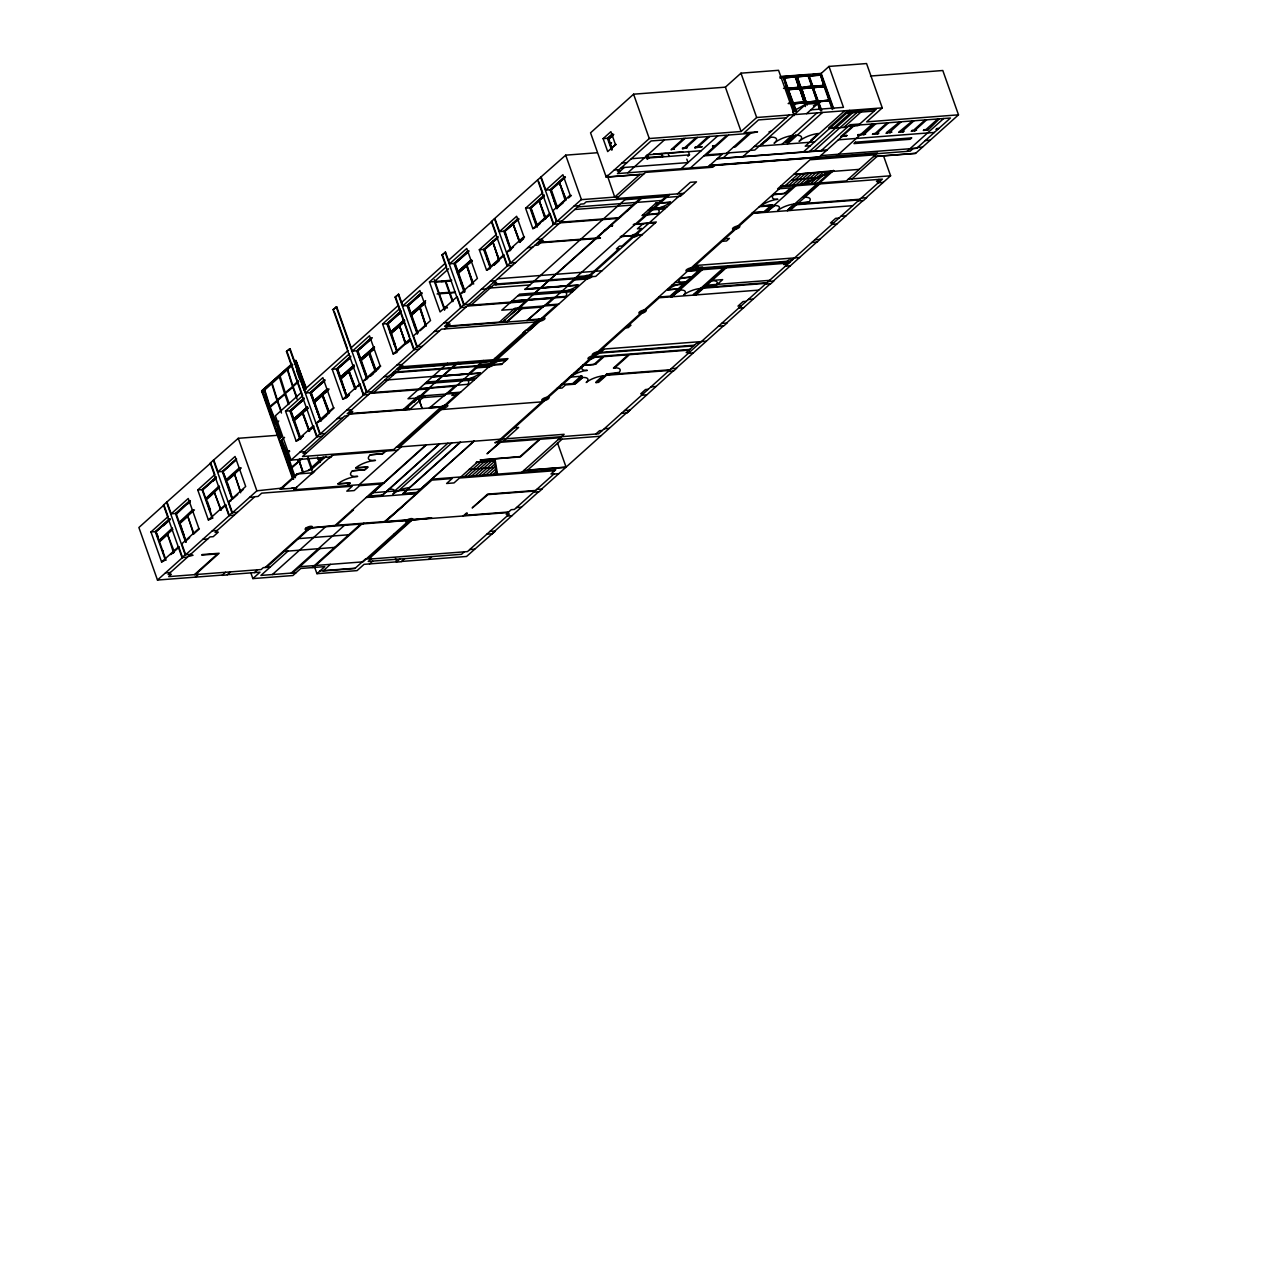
<?xml version="1.0" encoding="UTF-8"?>
<svg xmlns="http://www.w3.org/2000/svg" width="1271" height="1271" viewBox="0 0 1271 1271"><rect width="100%" height="100%" fill="white"/><g stroke="black" fill="none" stroke-linecap="round" stroke-linejoin="round"><path stroke-width="1.5" d="M819.175 102.093C821.177 102.268 819.191 103.316 819.048 102.109M298.653 461.897L298.51 460.483M302.991 473.034L299.527 461.484M300.035 459.991C298.256 462.04 301.561 458.243 299.336 459.101M298.129 461.834L297.779 460.499L298.034 461.945L291.631 467.029L287.532 453.636M791.118 104.317C793.454 106.875 790.88 102.681 792.246 104.826M584.898 277.968L585.915 277.062A3.845 1.287 -19.5 0 1 588.521 275.902L591.063 275.553A3.845 1.287 -19.5 0 1 591.857 276.617L591.46 277.062A3.845 1.287 -19.5 0 1 587.297 278.921L585.709 279.032A3.845 1.287 -19.5 0 1 584.898 277.968L575.922 278.667M412.312 520.109L412.868 519.267A3.845 1.287 -19.5 0 0 407.53 519.664L406.148 520.57A3.845 1.287 -19.5 0 0 407.292 522.079L412.312 520.109L431.695 517.98L412.837 519.426M669.229 370.465L606.489 375.279L598.593 382.364L595.765 382.587L602.915 375.914L596.385 381.777L598.291 381.634L606.823 373.976L619.168 372.387A13.917 4.655 -19.5 0 0 614.735 367.875L613.432 368.05L628.192 354.784L604.043 356.643L595.511 364.284L582.769 365.206M703.88 286.849L715.589 285.943L717.194 283.751A13.917 4.655 -19.5 0 0 711.871 280.669L710.568 280.843M789.784 209.731L796.869 203.36L809.214 201.771A13.917 4.655 -19.5 0 0 806.036 197.259L803.479 197.434L818.397 184.025M621.424 413.377L626.841 412.964L672.995 371.132M511.8 301.195L565.595 296.365A13.091 4.369 -19.5 0 0 565.42 292.394L564.594 292.139A13.091 4.369 -19.5 0 0 561.178 291.949A13.218 4.417 -19.5 0 0 567.327 290.678L568.947 290.153A13.218 4.417 -19.5 0 0 577.256 285.911L578.194 285.133L525.177 289.184M642.443 215.276L658.044 213.369A13.091 4.369 -19.5 0 0 658.489 209.747L657.854 209.397A13.091 4.369 -19.5 0 0 653.628 208.952A13.218 4.417 -19.5 0 0 658.171 208.142L659.776 207.697A13.218 4.417 -19.5 0 0 669.69 202.915L670.643 202.137L655.804 203.265M693.14 276.649L680.223 278.603A13.218 4.417 -19.5 0 0 679.302 281.812L679.731 282.257A13.218 4.417 -19.5 0 0 684.576 283.083A13.091 4.369 -19.5 0 0 678.46 284.307L676.855 284.831A13.091 4.369 -19.5 0 0 668.562 289.057L667.625 289.836L679.54 288.851M794.248 185.884L786.066 193.224L773.531 194.828A13.218 4.417 -19.5 0 0 777.884 199.309A13.091 4.369 -19.5 0 0 761.885 205.282L760.948 206.061L772.847 205.092L765.619 211.574M322.071 436.334L316.654 436.747L286.468 351.495L290.058 348.667L305.755 392.993L310.696 392.612L324.947 379.822M368.701 394.455L363.284 394.868L333.097 309.631L336.704 306.804L352.401 351.13L357.326 350.748L370.147 339.23M286.468 351.495L290.058 348.667M336.704 306.804L333.097 309.631M292.791 478.96L261.635 390.975L291.567 364.126M292.171 364.078L261.635 390.975M262.112 392.342L292.775 364.825M296.318 361.647L294.793 363.522M266.465 400.683L262.7 391.818L268.372 407.848L270.151 406.752M264.876 390.388L269.929 406.45L277.539 400.127M272.264 383.747L277.316 399.825L285.117 393.327M280.224 376.597L285.276 392.675L293.093 386.177M287.802 369.797L292.854 385.876L298.463 380.839M295.19 363.172L300.242 379.235L302.021 378.154L296.985 363.903M274.79 424.164L268.626 408.531L270.405 407.435M276.347 422.782L270.167 407.133L277.777 400.81M281.256 410.962L277.555 400.508L285.371 394.01M289.232 403.813L285.53 393.359L293.331 386.861M296.81 397.013L293.108 386.559L298.701 381.522M304.198 390.388L300.48 379.918L302.276 378.822M187.488 557.159L182.055 557.572L163.466 505.048L210.748 463.009L214.863 474.607L197.752 489.955L208.38 519.966L212.209 518.266L202.073 489.621L216.324 476.832M234.277 515.152L228.859 515.565L210.255 463.041L238.265 438.304L277.952 435.27M419.112 349.207L413.695 349.62L395.106 297.112L398.697 294.284L402.812 305.866L407.737 305.501L421.988 292.695M465.98 307.121L460.563 307.55L441.974 255.026L445.565 252.198L449.68 263.796L454.605 263.415L468.856 250.625M164.134 560.845L161.592 561.973L150.963 531.961L168.058 516.614L163.959 505.016L138.889 527.529L157.477 580.037L222.425 575.064M395.106 297.112L398.697 294.284M441.974 255.026L445.565 252.198M512.467 265.401L507.05 265.814L491.353 221.488L537.617 179.942L553.33 224.268L558.747 223.855M537.617 179.942L565.69 155.157L597.02 152.758M301.449 392.374L275.362 415.792L291.059 460.118L330.937 456.909M304.563 389.577L348.079 350.51M351.193 347.714L398.49 305.262M401.604 302.466L445.358 263.176M448.472 260.38L491.845 221.456L496.437 234.404L479.326 249.751L486.571 270.215L490.399 268.531M794.264 114.628L778.567 70.302L740.977 73.178L725.391 87.159L633.578 94.197L590.554 132.835L606.251 177.162L639.774 174.588M167.073 502.22L171.172 513.818L188.267 498.47L198.896 528.482L181.801 543.829L185.661 554.744L229.352 515.518L225.475 504.619L208.38 519.966M213.862 460.213L217.961 471.811L235.071 456.464L245.684 486.475L228.589 501.823L232.45 512.737L256.869 490.813L283.64 487.921M298.733 440.02L296.175 441.148L285.546 411.137L302.657 395.789L286.96 351.463M305.755 392.993L322.866 377.646L333.495 407.657L316.384 423.005L320.244 433.919L363.776 394.836L359.915 383.921L342.82 399.285L332.192 369.273L349.287 353.91M352.401 351.13L369.496 335.782L380.124 365.778L363.029 381.141L366.89 392.04L363.284 394.868L366.398 392.088L371.815 391.675M401.159 310.887L386.908 323.692L397.06 352.337L393.216 354.021L382.603 324.01L399.698 308.662M402.812 305.866L419.907 290.519L430.535 320.53L413.44 335.878L417.301 346.792L461.055 307.503L457.195 296.588L440.1 311.951L429.471 281.94L446.566 266.592L442.467 254.994M449.68 263.796L466.775 248.449L477.403 278.444L460.309 293.808L464.169 304.722L507.542 265.782L504.317 256.678M274.171 424.212L275.95 423.132M169.52 518.838L155.269 531.628L165.421 560.273M189.729 500.695L175.477 513.484L185.63 542.129M236.533 458.688L222.282 471.477L231.799 498.391M279.858 438.495L274.409 424.895L278.762 420.987M304.119 398.014L289.867 410.803L300.004 439.448M324.327 379.87L310.076 392.66L320.832 421.257L310.696 392.612M350.748 356.15L336.497 368.94L346.649 397.585L342.82 399.285M370.957 338.007L356.706 350.796L366.858 379.441M421.368 292.743L407.117 305.548L417.269 334.194M468.236 250.673L453.985 263.462L464.137 292.108M150.963 531.961L155.888 531.58L160.162 527.751M163.022 525.193L170.139 518.79M171.172 513.818L176.097 513.436L190.348 500.647M208.38 484.458L202.677 489.573L197.752 489.955M212.654 480.629L215.514 478.071M235.723 459.927L222.902 471.43L217.961 471.811M285.546 411.137L290.487 410.755L303.308 399.253M332.192 369.273L337.117 368.892L349.938 357.373M382.603 324.01L387.528 323.644L400.349 312.126M448.647 268.769L434.396 281.558L444.548 310.203M169.504 519.76L155.904 531.961L158.255 536.823M189.713 501.616L176.733 513.77M212.829 518.218L202.693 489.955L216.308 477.753M226.429 479.945L222.902 471.811L236.517 459.609M304.103 398.935L290.487 411.137L303.356 400.095M327.823 388.926L313.603 401.175L310.712 392.993L324.312 380.792M354.244 365.19L340.024 377.455L337.133 369.273L350.732 357.056M374.452 347.047L360.233 359.312L357.342 351.13L372.308 337.689M401.143 311.808L387.544 324.026L400.397 312.984M421.352 293.665L407.753 305.882L421.972 293.617M468.221 251.594L454.621 263.796L468.84 251.547M163.323 525.813L170.123 519.712M187.615 503.999L190.332 501.568M212.829 481.359L215.562 478.913M310.712 392.993L324.915 380.744M337.133 369.273L349.986 358.231M357.342 351.13L371.561 338.864M494.959 218.66L499.535 231.608L516.646 216.261L523.89 236.724L506.779 252.071L510.656 262.986L553.822 224.236L549.946 213.321L532.851 228.669L525.606 208.222L542.701 192.858L538.777 181.753M541.224 177.114L545.815 190.078L562.91 174.715L570.155 195.178L553.06 210.541L556.92 221.44L581.387 199.483L565.69 155.157M615.593 144.449L607.697 151.599L603.121 138.634L610.89 131.66L615.482 144.608M172.411 527.942L159.415 540.096M192.62 509.798L179.624 521.952M219.2 485.935L206.22 498.089M225.809 479.993L239.409 467.792M306.994 407.117L293.394 419.319L307.614 407.07M313.603 401.175L327.203 388.974M340.024 377.455L353.64 365.238M360.233 359.312L373.849 347.094M404.035 319.99L390.435 332.208L403.304 321.166M425.61 300.623L410.644 314.064L424.864 301.799M471.128 259.777L457.512 271.978L470.381 260.952M171.919 529.26L159.272 541.128M193.414 509.973L179.481 522.985M218.723 487.254L206.061 499.122M240.203 467.966L226.27 480.978M307.63 407.451L293.251 420.351L301.529 413.425M327.839 389.307L313.46 402.208L327.092 390.483M354.259 365.571L339.881 378.488L352.162 367.97M374.468 347.428L360.09 360.344L368.368 353.417M404.671 320.324L390.292 333.24L403.924 321.499M424.879 302.18L410.501 315.097L418.779 308.17M471.748 260.11L457.369 273.011L465.647 266.084M498.025 236.517L483.647 249.434L489.875 267.021M518.234 218.374L503.856 231.29L510.624 250.387L506.779 252.071M544.306 194.971L529.912 207.888L536.68 226.985M564.515 176.828L550.136 189.744L556.889 208.841L550.74 189.697L565.118 176.78M612.606 133.646L607.427 138.301L611.542 149.899M302.8 412.281L309.568 431.377L302.18 412.328L306.883 408.627M380.728 366.08L375.549 370.735L369.035 352.321L373.722 348.604M426.198 326.154L419.446 307.074L425.499 302.133M473.686 284.037L466.314 264.988L471.001 261.286M479.326 249.751L484.267 249.386L497.279 237.693M499.535 231.608L504.476 231.243L517.488 219.549M525.606 208.222L530.531 207.84L543.559 196.147M611.939 134.774L608.046 138.253L603.121 138.634M174.349 551.868L167.454 534.185L172.888 529.308M199.372 528.895L193.939 533.772L187.663 516.042L194.463 509.941M221.138 509.862L214.243 492.179L219.676 487.301M237.756 494.435L232.561 499.09L226.286 481.359L234.674 474.337M243.444 489.319L240.727 491.766L234.452 474.035L241.252 467.935M302.037 413.361L293.871 420.685L302.657 413.313L308.932 431.044M307.614 408.356L302.419 413.011L308.218 408.309M329.141 412.9L320.371 420.272L314.08 402.542L322.246 395.217L328.522 411.137M329.11 389.053L322.627 394.868L328.426 390.165M349.287 371.45L341.136 378.774L346.792 396.552L340.517 378.822L348.667 371.497L354.943 387.401M354.244 366.493L349.064 371.148L353.56 367.605M375.787 371.037L367.001 378.408L360.726 360.678L368.892 353.354L375.787 371.037L370.338 375.914M374.452 348.349L369.273 353.004L373.769 349.461M399.078 326.234L390.928 333.574L399.698 326.186L405.37 343.964L397.203 351.304L387.528 323.644M404.655 321.245L399.475 325.884L403.971 322.357M419.287 308.09L411.137 315.43L419.907 308.043L425.578 325.837L420.129 330.714M424.864 303.102L419.684 307.741L425.483 303.054M466.171 266.02L458.005 273.344L466.775 265.973L472.447 283.751L469.73 286.197M471.732 261.016L466.552 265.671L472.351 260.968M492.433 242.427L484.267 249.767L493.053 242.38L498.709 260.158L490.558 267.498L484.267 249.386M498.01 237.439L492.83 242.078L497.549 238.344M512.642 224.284L504.492 231.624L513.262 224.236L519.537 241.983M518.218 219.295L513.039 223.934L519.124 218.977M538.713 200.897L530.547 208.222L539.333 200.85L544.989 218.628L536.823 225.952M544.274 195.893L539.095 200.548L543.829 196.814M558.922 182.754L550.756 190.078L559.542 182.706L565.198 200.484L557.032 207.809L563.101 202.883M564.499 177.749L559.304 182.404L565.404 177.432M314.08 402.542L322.866 395.17M360.726 360.678L368.145 354.53M612.145 149.851L608.491 139.143L613.782 134.392M608.491 139.143L613.083 135.536M279.239 438.543L281.034 437.446M609.683 143.83C614.004 141.224 608.507 144.751 610.445 144.179M609.826 144.227L611.526 142.686M285.53 454.525L280.208 441.275L281.987 440.179M287.087 453.127L281.765 439.877L284.561 437.367M449.156 292.854L455.066 291.901M183.151 532.422L183.66 534.392M210.239 510.529L209.588 508.686M229.336 490.463L230.448 492.385M317.019 411.74L318.449 413.393L317.798 411.55M344.25 389.72L343.599 387.877L344.727 389.8M364.316 371.704L363.808 369.734M414.839 324.439L414.553 326.552M461.707 282.353L461.437 284.466M162.942 550.565L162.831 552.583M487.27 259.268L487.842 260.889M507.479 241.125L508.05 242.745M533.55 217.722L534.281 219.2M553.759 199.579L554.331 201.199M611.637 148.008L616.213 144.401M182.547 532.47L183.199 534.313M394.518 344.6C392.31 340.326 396.822 344.346 394.344 344.695M415.347 326.409L414.219 324.486M161.592 561.973L178.687 546.625L182.547 557.524L157.477 580.037M296.175 441.148L313.27 425.801L317.146 436.7L291.059 460.118M393.216 354.021L410.326 338.674L413.536 347.761M486.571 270.215L503.681 254.867M170.743 554.585L173.952 552.218M173.73 551.916L179.163 547.038M189.665 537.617L185.773 541.096L180.736 525.098M220.519 509.909L225.968 505.032M302.879 435.985L300.147 438.416L303.499 435.937M313.889 426.087L308.71 430.742L311.919 428.375M320.371 420.272L328.522 412.948L322.246 395.217M334.098 407.943L328.919 412.598L322.389 394.185L329.539 412.551M346.792 396.552L349.509 394.105M357.929 386.543L360.519 384.223M407.054 342.455L409.643 340.135M499.106 259.824L492.576 241.411L499.106 259.824L504.285 255.169M504.476 231.243L510.767 249.354L513.484 246.908M524.494 237.026L519.934 241.633M549.263 214.783L545.386 218.278L549.882 214.735M568.185 197.799L570.774 195.48M378.758 368.352L376.168 370.687L369.654 352.274M407.657 342.407L410.247 340.088M493.895 265.004L499.328 260.126M540.159 223.458L537.442 225.904L531.167 208.174M542.892 221.011L544.989 218.628M568.788 197.752L571.394 195.432M320.213 421.305L326.599 415.569M346.649 397.585L349.191 395.297M370.687 375.994L373.245 373.706M407.356 343.091L410.072 340.644M494.244 265.083L499.344 260.491M523.636 238.694L519.553 242.348L512.801 223.267L520.173 242.316M284.926 454.573L289.28 450.665M290.487 468.506L285.165 455.256L289.709 451.173M182.055 557.572L185.169 554.776L190.586 554.363M228.859 515.565L231.958 512.769L237.391 512.356M316.654 436.747L319.752 433.951L325.185 433.538M413.695 349.62L416.809 346.824L422.226 346.411M460.563 307.55L463.677 304.754L469.094 304.341M507.05 265.814L510.164 263.018L515.581 262.604M553.33 224.268L556.428 221.488L561.861 221.075M366.89 392.04L414.187 349.589M606.251 177.162L649.274 138.539L741.088 131.501L756.674 117.504L882.265 107.876L866.568 63.55L828.978 66.426L820.812 73.766L813.043 74.353M373.849 392.469L396.012 372.578M396.79 371.879L400.397 368.638M401.175 367.939L403.193 366.127L400 366.366M444.628 328.935L450.077 324.057L446.868 324.296M471.128 305.135L493.593 284.974L548.564 280.764M624.268 167.454L617.452 173.587L708.408 166.612L721.928 154.474L703.927 155.856M289.867 468.554L291.456 467.633M293.649 479.199L290.106 469.237L291.695 468.316M295.412 477.674L291.917 467.807L298.907 461.532M303.372 472.685L299.305 461.182L302.101 458.672M495.944 284.799L496.882 283.957M627.81 172.792L664.415 139.921M308.154 470.556L311.57 467.998L312.046 469.364L296.794 474.035L279.89 489.208L296.35 487.953M648.814 157.969L647.273 159.368L646.065 155.952L647.606 154.554L648.814 157.969L689.486 154.855L688.278 151.44M281.066 489.128L297.97 473.94M308.202 457.369L311.729 467.347L323.311 456.956M194.415 574.651L217.548 553.886L201.644 555.109L202.264 554.553L219.152 553.25L195.416 574.571M326.012 456.337L311.427 469.412L312.634 472.828L296.794 474.035M639.98 174.413L614.719 197.084L607.236 175.255M291.424 488.334L296.54 487.778M683.639 138.46L671.04 149.756L674.138 148.755M195.321 577.129L198.435 574.349M685.117 138.332L673.455 148.802L674.408 149.025M330.015 457.322L329.3 457.973L330.508 457.29M294.411 489.7L296.54 487.286M330.746 457.067L332.891 455.161M625.872 198.784L524.907 289.438L578.194 285.133M683.385 148.04L682.448 148.882L686.451 147.817M696.079 137.506L684.418 147.96L682.448 148.119M697.557 137.379L685.911 147.849L687.389 147.738M432.855 376.438L447.567 363.236M499.535 322.103L514.993 308.218L556.333 305.056L540.858 318.942L528.005 319.927M402.748 410.04L418.175 396.202L458.227 393.136L398.188 447.027M695.698 147.102L694.776 147.944L701.799 146.642M708.281 136.569L696.619 147.039L694.729 147.468M405.354 409.326L457.544 362.473M502.776 321.865L641.172 197.609M709.758 136.458L698.097 146.912L702.069 146.896M406.339 409.262L408.436 407.371L407.371 407.514M421.13 395.98L413.361 402.144M503.761 321.785L505.397 320.324L504.412 320.387M519.235 307.9L511.021 314.461M610.128 226.302L604.249 230.782M687.929 156.254L689.486 154.855M419.208 397.902L430.837 387.464L429.519 387.623M458.783 362.378L436.287 381.554M527.799 300.417L520.411 307.042L521.777 306.931L520.84 307.773M642.411 197.529L533.947 293.871M225.539 572.268L222.123 575.334L227.048 574.953L230.464 571.886M422.735 395.853L423.656 395.011L422.306 395.122M611.732 226.174L612.67 225.348L611.303 225.444M506.43 322.087L522.524 307.646M599.785 238.281L600.405 237.725L597.116 237.979L598.927 236.358L597.942 236.422M409.675 409.516L425.086 395.678M507.05 322.04L523.128 307.598M600.405 238.233L537.347 243.063M681.192 168.693L717.797 135.838M783.635 77.69L786.924 88.414L783.635 77.69L779.854 77.976M783.873 77.992L795.63 76.768L798.903 87.492L787.543 88.366L783.873 77.992L795.63 76.768M713.508 145.736L712.57 146.578L714.429 146.435M337.895 483.854L350.097 483.171L347.348 485.633M346.856 485.681L349.906 482.932L337.911 483.854A14.966 4.989 -19.5 0 1 356.071 476.53L357.659 476.387L356.118 476.482A14.966 4.989 -19.5 0 1 352.417 470.826L365.222 469.587L367.923 467.172L355.721 467.855A14.966 4.989 -19.5 0 1 375.485 460.388A14.966 4.989 -19.5 0 1 370.242 454.827L383.048 453.588L385.828 451.094M690.407 167.994L727.012 135.123L651.102 140.954L617.452 171.156L620.407 170.934M812.201 86.142L800.444 87.365L797.171 76.657L808.531 75.783L812.201 86.142L804.241 87.079M429.391 407.991L446.947 393.232M526.766 320.53L545.068 305.151M620.312 236.549L641.76 235.071M633.911 224.474L656.313 221.996L595.734 276.379L494.53 284.132L496.548 282.321L493.355 282.559M527.386 320.483L543.464 306.041M620.741 236.676L642.379 234.515M455.113 385.907L443.849 396.012L407.991 398.76L432.537 376.724L480.231 373.054L432.267 376.963M468.332 374.039L483.425 360.487M553.076 297.97L542.971 307.042L501.775 310.188L519.617 294.173L574.492 289.979M566.278 286.102L667.053 195.639L586.217 201.835L583.945 203.868L580.736 204.107L467.935 305.39L526.099 300.925M787.543 88.366L799.3 87.143M637.438 223.442L669.706 194.479M788.195 103.587L791.881 103.301L787.099 89.796L799.777 88.509L805.687 105.191M364.412 469.92L367.732 466.934L355.737 467.855M382.237 453.906L385.335 451.141M788.338 89.701L796.234 110.545M254.47 572.601L257.584 569.805M454.033 393.454L451.856 395.408L456.051 395.09M643.031 223.775L637.438 228.812L641.633 228.478L635.516 233.975M584.374 277.253L586.392 275.442L589.601 275.187M796.774 77.007L808.531 75.783M677.475 193.875L690.328 182.325L696.492 181.848L680.382 196.322L666.449 197.386M818.111 86.015L812.439 86.444L808.769 76.085L820.526 74.862L823.799 85.586L820.526 74.862M492.004 360.98L538.03 319.672M440.973 407.117L393.692 449.537L302.498 456.527L352.718 411.454L349.509 411.693M307.248 528.148C303.038 531.23 311.824 529.387 312.428 526.957A3.845 1.287 -19.5 0 0 307.089 527.37L305.707 528.275A3.845 1.287 -19.5 0 0 305.564 529.673L307.471 529.514L265.162 567.501M564.817 297.128L512.07 300.941M657.266 214.132L642.713 215.021M495.245 359.884L525.717 332.541L523.128 332.732L525.844 330.285L529.61 329.999L541.414 319.402L447.201 326.631M528.434 330.095L540.239 319.498M587.583 276.999L619.104 248.687L616.403 248.909L619.438 246.177L622.139 245.97L631.973 237.153M250.943 573.157L252.865 578.591L260.015 572.172L227.366 574.683M681.907 193.542L399.666 446.915L564.133 434.301L521.841 472.272M799.777 88.509L805.417 106.557M266.402 567.406L310.394 527.91M359.105 484.744L401.398 446.772M714.795 165.421L712.777 167.232L645.62 172.379L616.467 198.546L683.623 193.399M722.961 158.097L728.791 152.87M311.586 527.83L335.147 525.384L381.236 483.997L359.661 485.649L354.196 490.574L346.792 491.146L352.274 486.221L261.699 493.164L258.045 496.437L254.836 496.691L215.069 532.374L218.278 532.136L213.226 536.664L210.017 536.918L168.122 574.524L171.331 574.285L168.725 576.621L261.159 569.535L263.256 567.644L270.151 567.12M800.937 88.732L824.672 86.603L832.187 107.797M805.957 102.22L817.158 101.045L805.957 102.22L801.572 88.366L806.195 102.903L817.015 102.077L817.571 102.919L815.871 102.84L817.412 101.728L806.592 102.554M288.152 550.963L260.905 575.429L296.032 572.728M791.881 103.301L788.576 103.237M812.439 86.444L824.196 85.236M813.218 87.794L821.749 110.402M272.391 574.54L325.646 526.75M743.042 156.555L789.339 115.01M804.559 102.713L793.358 103.888L804.559 102.713L799.538 88.525M801.175 88.716L824.672 86.603M367.462 497.374L425.912 444.898M426.405 444.866L369.432 496.008L382.746 494.991L439.718 443.833M806.592 113.675L818.206 103.253L805.893 104.19L754.815 150.042L749.89 150.423M762.791 143.941L770.528 137.189A14.807 4.941 -19.5 0 1 774.118 143.321A14.807 4.941 -19.5 0 1 793.295 135.441L785.971 142.416L795.519 135.266A14.807 4.941 -19.5 0 1 799.094 141.415A14.807 4.941 -19.5 0 1 818.302 133.534L811.597 140.446M291.202 573.11L344.441 525.304M818 101.299L829.455 100.091L819.843 101.156M292.711 572.983L319.942 548.532M380.887 495.897L381.824 495.055M439.289 443.881L381.507 495.849L368.002 496.882M394.63 491.035L447.9 443.214M781.872 144.417L816.999 112.881M793.295 135.441L785.812 142.177L788.02 142.002M312.173 567.597L360.678 524.065L305.707 528.275M313.397 567.501L361.901 523.97L409.23 520.332L362.982 561.861L315.653 565.484M398.554 490.733L451.809 442.912M787.782 142.018L795.519 135.282M363.013 523.874L363.919 523.175M787.416 143.988L822.544 112.452M460.054 442.276L403.082 493.434L416.888 492.37L473.861 441.228M460.483 442.244L402.462 494.244L417.428 493.1M403.066 494.197L404.003 493.355M314.382 566.437L316.956 573.682L324.804 566.628L300.766 568.471L292.918 575.525L252.865 578.591M330.381 564.356L323.009 570.981L354.863 568.534L365.619 558.875L371.625 558.414L368.24 561.448L461.516 554.299L464.28 551.836M384.557 521.587L402.891 506.144M415.649 493.672L474.099 441.212M416.268 493.625L385.177 521.539L336.37 525.288L353.481 509.941L352.242 510.021M818.302 133.534L810.803 140.255L811.931 140.175M844.675 110.768L805.226 146.181L810.278 145.784M803.431 151.932L849.727 110.37M833.331 128.228L852.412 111.101M809.563 151.456L854.716 110.927M813.917 151.122L859.069 110.593M843.817 127.418L862.882 110.291M812.042 157.969L777.614 188.871L790.673 187.87L784.398 193.51L774.309 194.066M813.154 157.89L811.12 159.701L875.512 154.76M821.304 150.55L847.392 127.148L829.518 128.514M848.17 126.449L850.061 124.733L859.8 123.986M782.586 185.82L498.264 441.069L494.816 442.737L560.32 437.717M367.97 558.7L409.183 521.698L407.546 521.857M796.011 174.222L832.632 170.791M570.663 376.883L573.666 374.818A13.091 4.369 -19.5 0 1 587.329 370.369A13.218 4.417 -19.5 0 1 581.991 367.335L583.484 365.365M667.625 289.836L679.111 288.724M681.002 277.825L692.759 276.999M760.948 206.061L771.576 205.028L764.141 211.685M753.353 213.29L689.422 270.675L788.878 263.049M369.194 558.605L412.344 519.871M460.865 476.943L477.197 462.279M785.367 185.614L798.236 174.063M499.757 442.372L487.031 453.795L500.488 442.308M854.446 125.368L817.841 158.224L910.274 151.138L913.198 148.516L916.788 148.214L950.454 117.996L853.222 125.448L840.624 136.76L847.106 135.504L841.561 135.918M503.38 441.132L518.616 427.453L514.421 427.771M464.439 476.673L480.772 462.009M788.941 185.328L801.81 173.777M369.543 563.911L372.657 561.115M845.676 136.378L846.613 135.536M468.014 476.387L484.33 461.738M792.516 185.058L805.385 173.507M581.022 376.089L572.665 383.588L561.321 384.462M678.539 289.248L692.52 276.697M670.595 296.89L702.148 268.562L726.297 266.703L694.76 295.031M471.589 476.117L487.905 461.468M574.19 384.239L575.128 383.397M671.581 296.81L672.518 295.968M765.682 212.336L766.604 211.494M796.091 184.788L808.944 173.237M582.579 377.471L574.81 384.192L565.563 384.906L562.068 388.036L556.889 388.433M882.265 107.876L866.679 121.873L958.493 114.835L942.796 70.509L870.508 76.038M582.563 377.487L576.049 383.334L574.142 383.477L582.293 376.152L569.408 377.201M672.2 296.763L702.355 269.69M766.302 212.289L795.853 185.757M475.163 475.847L491.48 461.182M799.666 184.517L812.519 172.967M478.738 475.576L494.61 461.309M816.093 172.681L803.24 184.231L833.983 170.775M858.751 134.599L857.814 135.441L865.233 134.106M835.762 156.857L872.383 123.986M482.313 475.29L495.039 463.867M806.815 183.961L819.668 172.411M874.289 123.843L862.628 134.313L857.83 134.678M875.894 123.716L864.232 134.186L865.662 134.075M863.803 134.98L864.741 134.138M485.887 475.02L495.452 466.425M810.39 183.691L823.243 172.141M489.462 474.75L495.881 468.983M813.964 183.421L826.817 171.871M493.037 474.48L496.389 471.462M693.156 295.158L723.31 268.086M787.242 210.684L816.792 184.152M817.952 183.103L830.884 171.553M399.777 559.033L396.409 562.1L401.334 561.718L404.702 558.668M596.369 382.539L597.306 381.697M693.775 295.11L694.697 294.268M787.861 210.636L788.798 209.794M873.05 134.281L873.987 133.439M819.604 182.976L832.473 171.426M886.983 122.874L875.322 133.328L872.43 134.329L878.023 133.9L878.833 133.058L876.926 133.217L888.588 122.747M614.735 367.875L629.431 354.688L688.946 350.129M695.984 294.936L727.536 266.608L790.26 261.81M790.085 210.462L819.747 183.93M877.403 133.948L878.34 133.105M539.317 439.337L520.141 456.543L480.104 460.007L520.411 456.909L540.048 439.273M618.453 373.15L607.268 374.58L670.008 369.766M715.589 285.943L722.643 279.62L710.934 280.51M808.499 202.534L798.299 203.09M887.094 132.438L886.03 133.28L891.448 132.105M886.65 133.233L887.587 132.391M899.677 121.889L886.665 132.47M901.282 121.778L889.621 132.232L891.877 132.073M463.232 515.978L466.346 513.182L467.331 513.103L464.852 515.343L508.654 511.991M890.018 132.978L890.955 132.136M535.568 490.463L487.571 494.133L472.177 507.955L487.937 494.61L534.948 491.019M899.264 132.263L900.202 131.421M912.371 120.92L898.645 132.311L903.236 131.962L904.031 131.135L902.315 131.263L913.976 120.793M902.617 132.009L903.538 131.167M527.481 470.238L562.084 439.178M852.015 178.909L877.276 156.222M428.708 559.367L431.806 556.587M912.292 130.5L911.243 131.342L916.121 130.214M911.863 131.294L912.785 130.468M925.066 119.951L913.404 130.42L911.863 130.532M926.67 119.824L915.009 130.293L916.55 130.166M914.691 131.088L915.628 130.246M923.938 130.373L924.859 129.531M937.76 118.981L926.098 129.435L923.318 130.42L927.973 130.071L939.364 118.854M927.353 130.119L928.291 129.277M907.033 151.392L943.654 118.521M878.912 179.402L876.497 181.562L879.945 181.292M595.813 434.047L599.547 430.694L602.375 430.472M937.045 128.609L935.98 129.451L937.855 129.308M936.6 129.404L937.537 128.562M494.864 531.04L538.554 491.829M541.668 489.033L626.349 413.011M676.061 368.383L723.437 325.853M726.551 323.056L770.305 283.767M773.229 281.145L816.792 242.046M863.041 200.516L819.747 239.393L814.806 239.774M866.155 197.736L890.59 175.779L883.536 155.872M958.493 114.835L915.47 153.457L877.085 156.397M489.939 531.421L495.356 531.008L492.258 533.788L486.825 534.201M626.841 412.964L629.955 410.183L624.538 410.597M480.231 373.054L479.294 373.833A13.218 4.417 -19.5 0 1 469.38 378.615L467.776 379.076A13.218 4.417 -19.5 0 1 463.232 379.886A13.091 4.369 -19.5 0 1 467.458 380.331L468.093 380.68A13.091 4.369 -19.5 0 1 467.649 384.303L419.176 388.719M495.356 531.008L466.536 556.476L401.588 561.448M805.893 104.19L793.056 111.213L796.583 110.942M813.408 105.874L818.206 103.253M791.881 179.926L815.728 177.781M468.999 469.444L495.309 467.41M532.851 228.669L535.409 227.541M460.309 293.808L462.851 292.68M363.029 381.141L365.571 379.997M316.384 423.005L318.942 421.877M228.589 501.823L231.147 500.695M801.715 184.359L833.538 170.393M815.219 178.242L816.268 177.956M794.836 203.98L793.422 204.123A13.218 4.417 -19.5 0 0 777.677 210.621A13.091 4.369 -19.5 0 0 774.945 205.537L766.683 211.844L752.384 212.94M700.734 288.438L699.32 288.596A13.218 4.417 -19.5 0 0 683.591 295.094A13.091 4.369 -19.5 0 0 680.843 290.01L671.104 296.429M603.344 375.882L601.93 376.025A13.218 4.417 -19.5 0 0 586.201 382.523A13.091 4.369 -19.5 0 0 583.453 377.455L582.15 377.503M780.442 76.53L821.193 73.416L833.712 108.75M780.06 76.88L791.706 75.99M795.582 75.688L809.166 74.655M808.769 76.085L820.129 75.211M783.524 88.35L787.305 88.064M787.099 89.796L799.395 88.859M811.105 109.83L843.467 107.352L828.978 66.426M786.225 117.79L758.501 119.919L744.075 132.867L757.548 131.834L750.557 133.328L735.401 146.928L733.558 147.071M844.977 113.294L874.226 111.054M771.815 130.738L769.003 131.914L770.639 131.787M610.048 143.512L609.111 139.095M610.175 143.909L612.257 147.96M834.11 127.529L828.66 127.942L846.947 111.514L876.196 109.274L857.893 125.702L844.595 126.719M770.544 137.189L761.202 144.322M712.586 145.815L715.351 145.593M936.616 128.641L938.792 128.466M761.504 144.036L763.029 143.925M838.352 139.81L934.36 132.454M653.516 154.109L666.306 153.124M669.801 152.854L682.734 151.869M754.211 146.53L814.6 141.907M647.813 154.824L701.211 150.725M631.306 158.716L663.843 156.222M726.948 152.997L748.873 151.328M621.996 163.022L626.921 162.656M925.352 140.541L930.277 140.16M717.416 158.525L826.849 150.137M717.098 158.796L826.547 150.407M621.312 167.693L688.024 162.577L686.817 159.161M614.227 170.012L619.152 169.631M917.567 147.515L922.508 147.134M820.764 155.602L916.772 148.23M709.838 165.325L819.271 156.937M709.568 165.564L819.001 157.175M709.25 165.85L877.546 152.949L846.375 180.927L780.871 185.947M606.458 176.987L643.666 174.127M873.574 156.508L915.66 153.283M545.815 190.078L550.74 189.697M793.724 174.397L859.228 169.377M566.199 200.087L559.065 181.721L565.579 198.308M581.197 199.658L618.405 196.814M848.313 179.179L890.59 175.779M781.427 186.869L882.36 179.132L598.641 433.824L499.185 441.45L659.268 297.748L758.723 290.122M624.839 199.722L666.02 196.56M574.031 206.093L578.956 205.711M878.325 182.754L883.25 182.373M577.606 206.919L661.651 200.484M660.602 202.645L656.122 202.995L642.125 215.546L646.605 215.212M784.985 192.985L786.463 192.874M574.762 209.477L632.926 205.028M655.534 203.519L670.341 202.375M649.989 208.508L666.655 207.221M626.635 210.684L627.858 210.589M803.86 197.084L805.099 196.989M648.131 210.176L664.797 208.889M861.214 198.117L866.647 197.688L863.533 200.484L858.116 200.897M770.989 205.552L772.466 205.441M619.247 217.309L620.47 217.214M759.327 206.696L774.071 205.568M797.711 203.614L794.407 204.011L787.877 209.874L791.134 209.62M560.606 222.187L618.786 217.722M797.251 204.027L859.974 199.229M559.828 222.886L618.008 218.421M796.472 204.726L859.196 199.928M752.813 212.559L767.541 211.431M787.75 210.223L790.705 210.001M751.876 213.401L852.809 205.664M609.143 226.381L612.352 226.127M633.292 224.522L655.375 222.838M604.551 230.496L605.536 230.416M536.712 239.584L541.637 239.218M841.005 216.261L845.93 215.879M539.984 240.696L543.194 240.457L537.983 245.128L534.773 245.367M838.987 218.072L835.667 218.326L830.456 222.997L833.776 222.743M537.967 242.507L596.131 238.058M527.751 247.638L532.676 247.257M831.917 224.411L836.842 224.046M510.767 249.354L505.095 231.576M724.931 238.789L729.363 238.455L726.567 240.966L722.135 241.315M819.89 239.25L817.285 241.998L811.708 242.554M429.471 281.94L451.745 280.24M441.196 281.558L450.903 280.812M434.73 282.241L445.295 281.431L449.171 292.346L438.606 293.156M451.205 280.986L445.914 281.384L449.775 292.298M497.565 278.778L601.977 270.771M490.447 281.129L495.372 280.748M695.142 265.528L799.538 257.536M472.828 283.401L466.934 264.94M693.998 266.576L698.192 266.243L695.936 268.276L787.257 261.27M792.58 259.729L788.64 260.031L783.635 264.511L787.575 264.209M590.554 275.553L578.353 276.49L546.546 305.04L558.747 304.103M691.233 267.831L702.577 266.958L670.055 296.159L658.712 297.033M692.647 269.293L700.671 268.674M549.803 280.669L574.444 278.778M574.508 279.938L586.709 279M687.389 271.279L698.732 270.421M488.382 287.039L491.575 286.785M487.031 288.247L529.896 284.958M481.264 289.359L486.205 288.994M785.43 266.147L790.355 265.766M437.081 293.966L449.41 293.029L452.428 301.545M455.304 292.568L450.029 292.981L453.048 301.513M525.479 288.914L568.153 285.641M674.806 282.575L687.007 281.638M517.758 295.841L572.633 291.647M671.914 285.181L684.116 284.243M705.643 285.26L769.606 280.351M768.335 281.495L773.753 281.082L770.798 283.735L765.38 284.148M704.15 286.595L715.859 285.705M511.498 301.465L554.156 298.208M703.562 287.119L704.801 287.024M677.665 289.327L679.143 289.2M704.341 287.453L767.064 282.639M443.674 307.471L447.201 307.201M525.32 301.624L467.156 306.089L444.612 326.313L507.05 321.531M443.913 308.154L447.44 307.884M678.063 290.185L679.969 290.042M702.212 288.326L700.305 288.485L693.775 294.348L695.682 294.189M703.562 288.136L766.286 283.338M671.533 296.048L673.439 295.905M693.664 294.697L695.253 294.57M748.269 299.495L753.21 299.13M443.96 322.866L448.885 322.484M425.96 325.487L420.05 307.026M746.236 301.338L743.027 301.577L737.974 306.12L741.184 305.866M538.84 321.706L441.418 329.173L370.655 392.707L456.21 386.13M434.396 331.445L439.321 331.064M738.721 308.09L743.646 307.709M628.51 325.36L630.972 325.169L628.255 327.616L625.793 327.807M405.751 343.631L399.237 325.217L405.973 343.933M721.61 323.438L727.044 323.025L723.93 325.805L718.512 326.234M397.203 351.304L391.532 333.526M296.35 362.124L305.358 389.339M287.421 370.147L292.473 386.225M601.946 349.207L706.342 341.2M397.092 364.936L402.017 364.555M601.31 349.779L603.773 349.589L600.659 352.385L694.443 345.204M495.039 358.263L497.263 358.088M699.67 343.138L696.46 343.377L686.197 352.607L689.39 352.353M399.38 366.922L507.971 358.613L501.41 364.507L452.206 368.272M279.445 377.296L284.513 393.375M397.982 368.193L506.573 359.868M599.213 353.131L693.664 345.887M397.203 368.892L505.794 360.567M492.608 363.474L480.406 364.412L448.441 393.12L460.626 392.183M593.144 355.896L594.621 355.785M393.581 372.133L502.188 363.808M595.146 356.674L689.724 349.43M392.803 372.832L450.983 368.368M594.51 357.373L602.565 356.754L593.843 364.57L582.499 365.444M476.561 367.859L488.763 366.922M589.617 359.058L591.094 358.946M271.867 384.096L276.919 400.174M390.086 375.263L393.295 375.024M383.985 376.693L388.926 376.311M688.262 353.37L693.203 352.988M384.668 380.124L470.191 373.579M594.431 364.062L595.908 363.935M264.479 390.737L269.547 406.799M580.768 367.001L582.245 366.89M577.844 369.623L579.306 369.511M426.643 382.015L476.196 378.218M613.814 367.7L615.053 367.605M343.933 389.943L344.87 389.673M424.784 383.683L474.337 379.886M574.381 372.737L575.842 372.625M571.394 375.422L572.871 375.31M671.167 368.717L676.585 368.304L673.487 371.1L668.053 371.513M606.426 374.325L607.665 374.23M580.434 376.613L581.911 376.502M428.041 388.958L369.877 393.406L347.174 413.79L410.597 408.928M413.663 401.858L414.648 401.795M346.681 410.183L351.606 409.818M650.959 386.861L655.884 386.495M407.054 407.8L408.039 407.721M648.242 389.307L645.525 389.514L640.711 393.835L643.412 393.629M429.693 407.467L443.436 406.418M402.955 409.866L409.866 409.341M429.582 407.816L443.007 406.799M349.763 414.108L443.118 406.942M347.889 415.776L344.695 416.014L303.022 453.429L306.232 453.175M441.259 409.58L541.954 401.858M337.355 418.556L342.28 418.191M641.633 395.233L646.558 394.868M276.585 423.465L281.415 437.097M276.204 423.799L280.414 437.494M300.035 452.063L304.976 451.682M604.313 428.74L609.254 428.359M286.706 453.477L281.384 440.227M286.753 454.335L290.852 467.728M396.345 447.17L398.49 446.995M397.585 450.204L332.271 455.209L293.792 489.748L384.128 482.821M558.382 439.464L600.468 436.239M370.242 454.827L382.396 453.763M319.736 460.674L317.941 457.401M319.212 462.437L320.022 462.215M234.436 473.654L240.584 492.798M314.668 471.001L311.633 473.829M314.35 471.287L311.665 473.702M352.417 470.826L364.57 469.777M494.451 460.324L476.085 462.374L494.562 460.96M214.227 491.798L220.741 510.211M214.465 492.481L206.696 499.455M527.687 470.063L566.072 467.124L557.54 443.007M523.795 470.524L565.881 467.299M431.568 479.183L555.792 469.666L550.979 473.988L554.188 473.749L514.421 509.433L511.228 509.687L506.176 514.215L509.369 513.977L467.474 551.582L371.005 558.97M554.633 470.715L459.498 478.007L454.017 482.916L446.614 483.488L452.095 478.563L431.886 480.12L385.288 521.952L508.035 512.547M249.561 497.374L254.486 497.009M553.838 474.051L558.763 473.686M389.276 489.128L390.149 489.097A13.091 4.369 -19.5 0 1 394.598 490.797L394.677 491.369A13.091 4.369 -19.5 0 1 392.898 494.181A13.218 4.417 -19.5 0 1 397.696 491.13L399.189 490.431A13.218 4.417 -19.5 0 1 408.627 487.683L409.612 487.571M372.657 492.719L420.844 489.017M366.239 497.469L416.888 493.593M187.647 515.661L193.542 534.122M187.886 516.344L180.117 523.318M536.727 489.414L542.161 488.985L539.047 491.782L533.629 492.195M167.438 533.804L173.587 552.949M212.241 530.881L217.182 530.5M516.519 507.558L521.46 507.177M167.677 534.487L159.908 541.462M385.796 521.491L407.181 519.855M202.756 539.381L207.697 539.015M507.034 516.058L511.975 515.692M298.447 538.634L348.731 534.773M394.328 533.709L395.932 533.598M189.268 555.554L193.033 555.252L188.648 556.11M284.243 551.392L334.67 547.404M165.452 572.887L170.378 572.506M469.73 549.565L474.655 549.183M299.702 566.707L314.43 565.579M320.07 570.886L355.245 568.201M316.956 573.682L357.072 570.615L364.062 564.324L396.727 561.83L395.44 558.191M299.622 460.245L299.273 459.482M820.812 73.766L832.664 107.241M824.291 86.936L832.283 109.513M809.15 75.736L812.82 86.11M821.352 110.752L812.995 87.492L820.732 110.768M808.149 76.133L811.819 86.492M820.51 110.498L812.376 87.54L819.493 109.084M797.171 76.657L800.841 87.016M801.318 88.382L807.228 105.08M801.556 90.495L805.925 102.84M795.233 77.118L798.903 87.492M784.255 77.642L787.925 88.017M795.98 111.657L788.099 89.399L795.217 110.911M787.48 89.447L794.995 110.641M792.739 105.731L794.613 110.99M792.913 112.182L794.121 115.597M740.977 73.178L756.674 117.504M725.391 87.159L741.088 131.501M667.942 152.997L669.15 156.412M661.397 153.505L662.604 156.921M633.578 94.197L649.274 138.539M551.376 190.03L557.651 207.761M540.731 177.162L556.428 221.488M545.99 218.231L538.856 199.865L545.624 218.962M530.531 207.84L537.299 226.937M494.467 218.691L510.164 263.018M484.887 249.72L490.542 265.671M455.24 263.748L458.132 271.93M458.624 273.297L464.9 291.027M454.605 263.415L464.757 292.06M461.087 282.4L461.738 284.243M445.072 252.246L463.677 304.754M434.38 279.715L444.914 309.473M408.372 305.834L411.264 314.016M411.74 315.383L418.032 333.113M407.737 305.501L417.412 333.161M398.204 294.316L416.809 346.824M395.599 297.064L409.691 336.91M418.318 397.68L422.036 408.166L418.35 397.664M388.163 323.978L391.055 332.16M368.892 353.354L375.167 371.084M357.961 351.082L360.853 359.264M361.345 360.63L367.621 378.361M357.326 350.748L366.938 377.868M336.211 306.835L366.398 392.088M334.257 311.443L347.428 348.651M355.959 388.831L348.826 370.465L355.34 388.878M348.667 371.497L354.959 389.228M337.752 369.226L340.644 377.408M337.117 368.892L346.713 396.012M311.316 392.946L314.223 401.128M314.7 402.494L320.975 420.224M306.375 388.259L295.841 360.281L306.104 389.26M302.879 380.569L305.358 387.544M289.566 348.699L319.752 433.951M296.699 370.687L299.861 379.584M319.815 462.39L317.543 457.751M292.711 386.908L297.033 399.094M317.623 457.258L318.926 460.896M291.107 411.089L294.014 419.271M294.491 420.637L300.766 438.368M284.752 394.058L288.453 404.512M307.455 458.18L310.95 468.046M290.487 410.755L300.623 439.401M298.606 459.959L303.118 472.685M277.173 400.858L281.495 413.059M269.786 407.483L275.346 423.179M291.091 468.364L294.03 476.673M272.328 417.206L274.171 422.433M262.906 392.771L292.759 477.102M238.265 438.304L256.869 490.813M227.541 483.091L230.671 491.956M223.458 473.019L231.815 496.611M213.369 460.261L231.958 512.769M207.316 501.235L210.462 510.1M209.127 508.607L209.779 510.449M176.097 513.436L186.249 542.082M166.58 502.267L185.169 554.776M155.888 531.58L166.04 560.225M495.134 459.768L497.485 474.131M494.371 459.832L496.723 474.194M793.882 104.365C796.011 105.223 795.074 103.968 793.93 104.206M816.268 102.316L817.317 103.269L816.284 102.284M494.085 364.142L492.91 365.444A3.845 1.287 -19.5 0 1 489.367 366.842L487.762 366.969A3.845 1.287 -19.5 0 1 486.968 365.889L493.116 363.474A3.845 1.287 -19.5 0 1 494.085 364.142M498.359 360.297L497.199 361.6A3.845 1.287 -19.5 0 1 493.641 362.998L491.496 363.013A3.845 1.287 -19.5 0 1 491.242 362.06L497.39 359.629A3.845 1.287 -19.5 0 1 498.359 360.297M595.257 356.388L594.097 357.691A3.845 1.287 -19.5 0 1 591.476 358.851L588.95 359.2A3.845 1.287 -19.5 0 1 588.537 357.691A3.845 1.287 -19.5 0 1 592.699 355.832L595.257 356.388M441.116 406.974L440.719 407.419A3.845 1.287 -19.5 0 0 440.973 408.356L443.118 408.356A3.845 1.287 -19.5 0 0 447.281 406.498A3.845 1.287 -19.5 0 0 446.868 404.988L444.342 405.338A3.845 1.287 -19.5 0 0 441.72 406.513L441.116 406.974M631.894 235.691L631.496 236.136A3.845 1.287 -19.5 0 0 631.766 237.089L633.895 237.089A3.845 1.287 -19.5 0 0 637.454 235.675L638.455 234.785A3.845 1.287 -19.5 0 0 637.661 233.705L635.119 234.071A3.845 1.287 -19.5 0 0 632.513 235.23L631.894 235.691M599.372 352.941L598.975 353.386A3.845 1.287 -19.5 0 1 595.749 355.022L593.223 355.372A3.845 1.287 -19.5 0 1 592.81 353.862A3.845 1.287 -19.5 0 1 596.973 352.003L599.118 351.988A3.845 1.287 -19.5 0 1 599.372 352.941M296.969 429.741L298.081 431.679L296.969 429.741M298.637 460.753L298.637 460.753M728.49 135.012L706.342 154.903L726.551 153.346L748.714 133.471L728.49 135.012M793.501 102.856L804.321 102.03L793.501 102.856M818.635 101.632L829.693 100.774L818.635 101.632M855.542 142.193L853.985 143.591L910.179 139.286L911.736 137.888L855.542 142.193M538.888 319.291L538.269 319.752A3.845 1.287 -19.5 0 0 538.126 321.134L540.27 321.134A3.845 1.287 -19.5 0 0 544.433 319.275A3.845 1.287 -19.5 0 0 544.036 317.766L538.888 319.291M690.36 270.612L686.896 271.279A3.813 1.271 -19.5 0 1 686.515 269.77A3.813 1.271 -19.5 0 1 690.661 267.911L692.79 267.911A3.813 1.271 -19.5 0 1 690.375 270.596M736.02 229.098L733.494 229.447A3.845 1.287 -19.5 0 1 733.081 227.938A3.845 1.287 -19.5 0 1 737.244 226.079L739.388 226.079A3.845 1.287 -19.5 0 1 736.02 229.098M642.395 313.143L639.869 313.508A3.845 1.287 -19.5 0 1 639.456 311.983A3.845 1.287 -19.5 0 1 643.619 310.124L645.763 310.124A3.845 1.287 -19.5 0 1 642.395 313.143M545.227 400.365L542.701 400.73A3.845 1.287 -19.5 0 1 542.288 399.221A3.845 1.287 -19.5 0 1 546.451 397.362L548.595 397.346A3.845 1.287 -19.5 0 1 545.227 400.365"/></g></svg>
